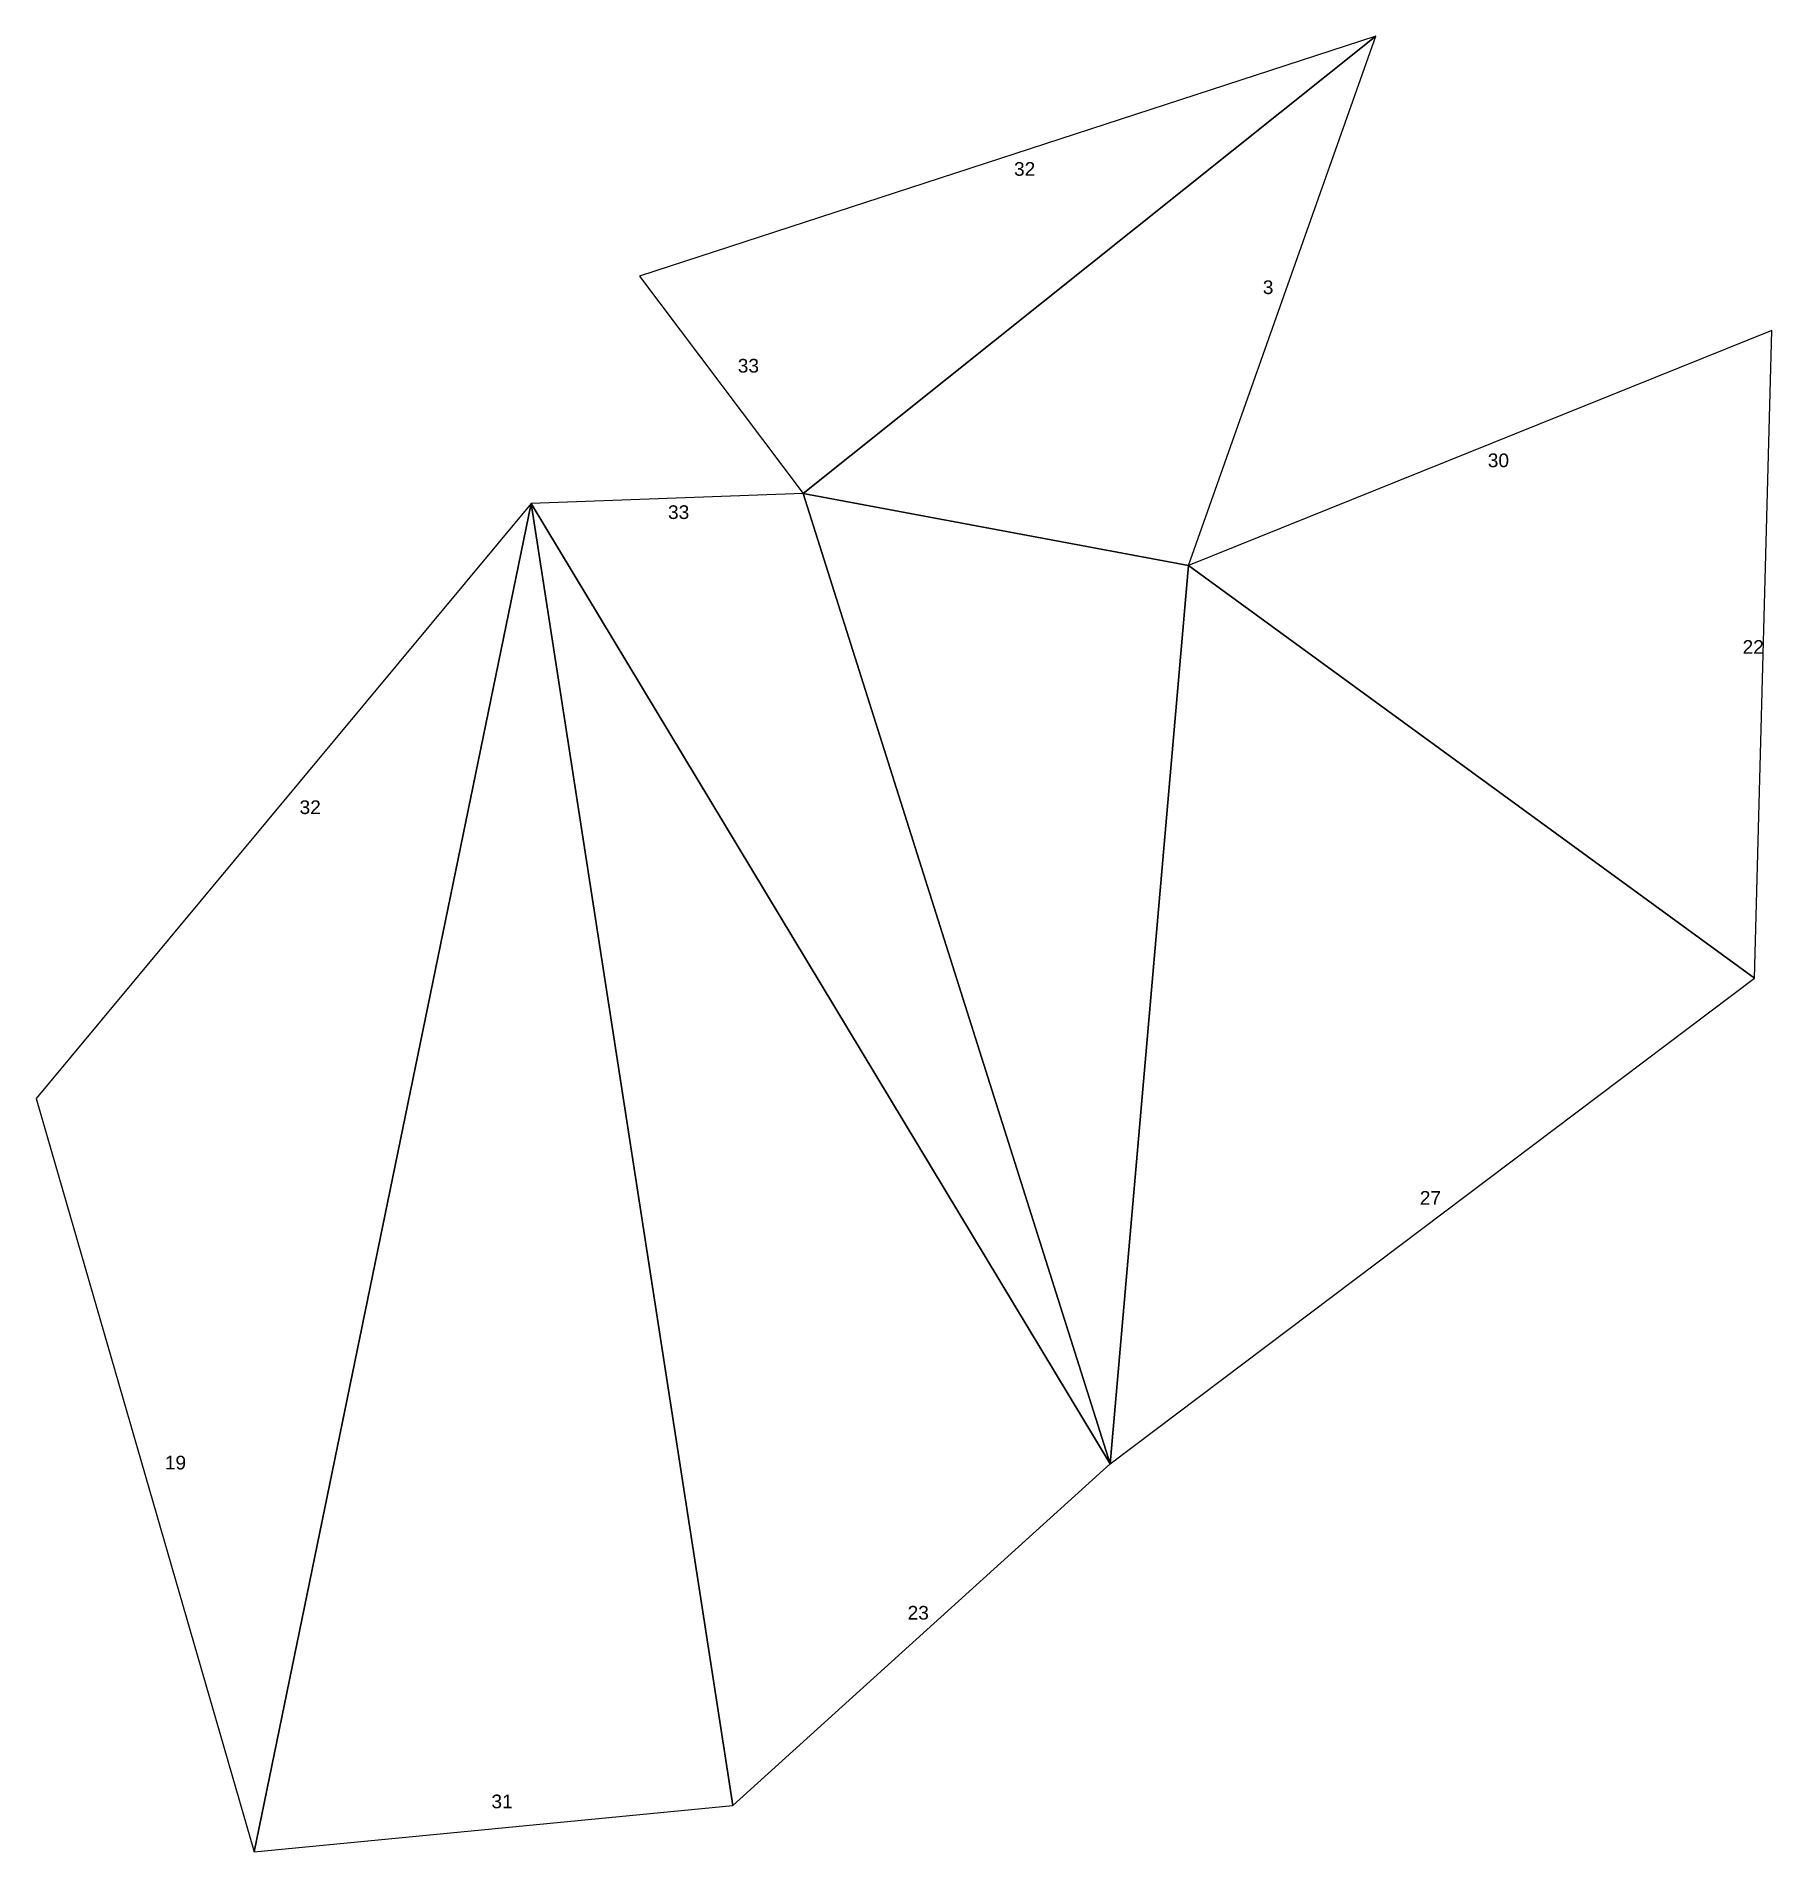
# Model space of a CAD drawing. Extents: x -263 to -136, y -267 to -134.
import ezdxf

# ---------------------------------------------------------------- set-up
doc = ezdxf.new("R2010")
doc.units = 0
doc.styles.get("Standard").update_dxf_attribs({"font": 'arial.ttf'})

msp = doc.modelspace()

# ---------------------------------------------------------------- linework, layer by layer
at = {"color": 0}
for p, q in [((-164.61, -134.18), (-218.44, -151.72)), ((-178.3, -172.89), (-164.61, -134.18)), ((-218.44, -151.72), (-206.47, -167.62)), ((-135.66, -155.7), (-178.3, -172.89)), ((-136.92, -203.06), (-135.66, -155.7)), ((-226.36, -168.34), (-262.55, -211.87)), ((-206.47, -167.62), (-226.36, -168.34)), ((-184.04, -238.59), (-136.92, -203.06)), ((-262.55, -211.87), (-246.63, -266.95)), ((-211.63, -263.58), (-184.04, -238.59)), ((-246.63, -266.95), (-211.63, -263.58))]:
    msp.add_line(p, q, dxfattribs=at)
at = {"color": 1}
for p, q in [((-164.61, -134.18), (-206.47, -167.62)), ((-206.47, -167.62), (-164.61, -134.18)), ((-246.63, -266.95), (-226.36, -168.34)), ((-226.36, -168.34), (-246.63, -266.95)), ((-211.63, -263.58), (-226.36, -168.34)), ((-184.04, -238.59), (-226.36, -168.34)), ((-226.36, -168.34), (-211.63, -263.58)), ((-226.36, -168.34), (-184.04, -238.59)), ((-206.47, -167.62), (-178.3, -172.89)), ((-178.3, -172.89), (-206.47, -167.62)), ((-206.47, -167.62), (-184.04, -238.59)), ((-184.04, -238.59), (-206.47, -167.62)), ((-178.3, -172.89), (-184.04, -238.59)), ((-184.04, -238.59), (-178.3, -172.89)), ((-178.3, -172.89), (-136.92, -203.06)), ((-136.92, -203.06), (-178.3, -172.89))]:
    msp.add_line(p, q, dxfattribs=at)

# ---------------------------------------------------------------- texts
for s, p in [('32', (-191.06, -144.38)), ('3', (-172.87, -153.03)), ('33', (-211.26, -158.77)), ('30', (-156.42, -165.69)), ('33', (-216.36, -169.48)), ('22', (-137.79, -179.34)), ('32', (-243.3, -191.06)), ('27', (-161.39, -219.63)), ('19', (-253.15, -238.99)), ('23', (-198.84, -249.97)), ('31', (-229.27, -263.77))]:
    msp.add_text(s, height=1).set_placement(p)

doc.saveas('drawing.dxf')
